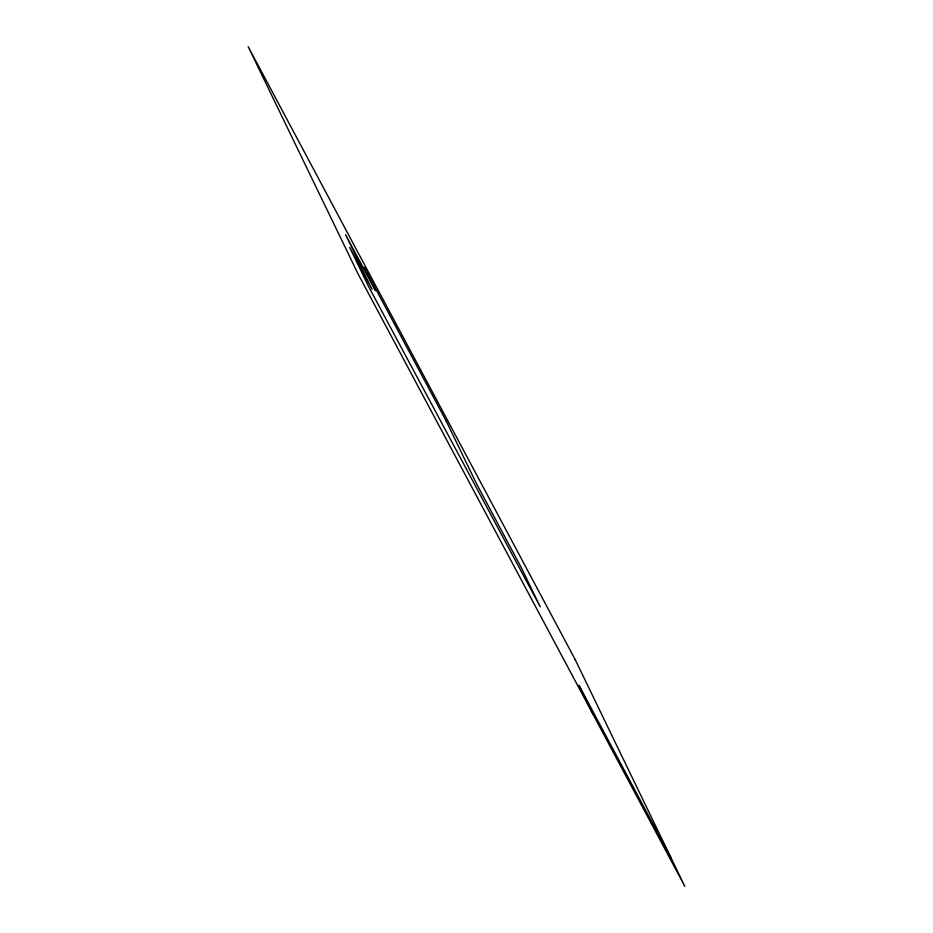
<?xml version="1.0" encoding="UTF-8"?>
<svg xmlns="http://www.w3.org/2000/svg" width="933" height="933" viewBox="0 0 933 933"><rect width="100%" height="100%" fill="white"/><g stroke="black" fill="none" stroke-linecap="round" stroke-linejoin="round"><path stroke-width="1.4" d="M671.06 857.894L578.996 685.347L592.758 713.803M575.206 659.619L248.19 46.65L357.794 273.381L684.81 886.35L575.206 659.619M446.289 421.203L364.15 267.235L375.498 290.688L345.618 234.708L372.08 289.428L349.677 247.443L368.57 286.536L540.23 606.812L521.325 567.719L476.53 483.749L446.289 421.203"/></g></svg>
